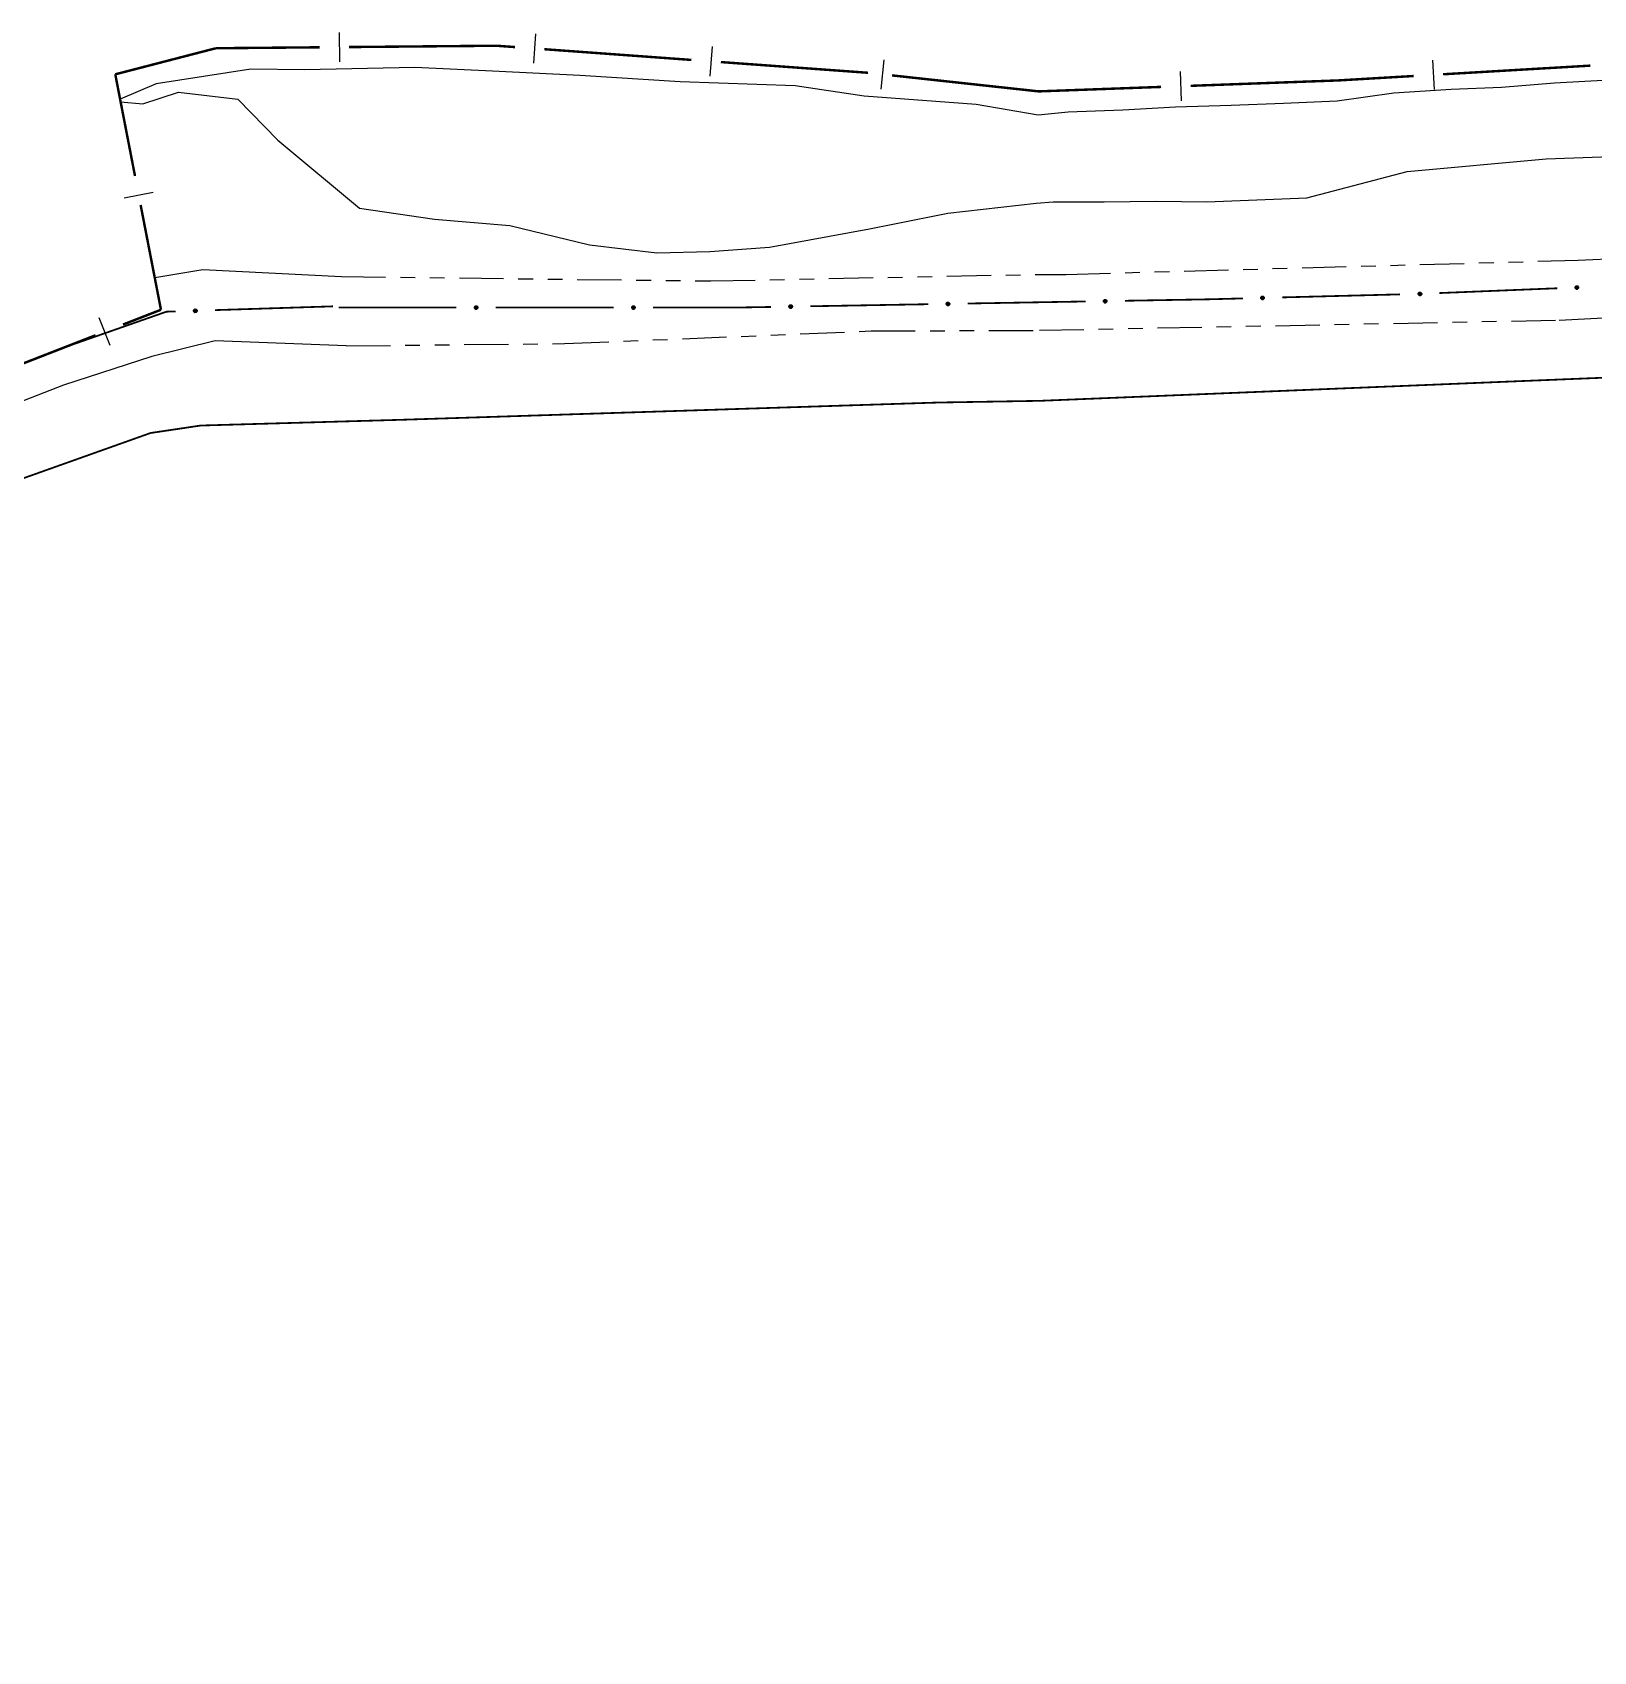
# Model space of a CAD drawing. Extents: x 212200 to 214553, y 4880545 to 4882659.
# Drawn here: x 212517.2 to 212676, y 4881876.5 to 4882041.1 of the extents above; entities that cross this region are included whole.
import ezdxf

# ---------------------------------------------------------------- set-up
doc = ezdxf.new("R2010")
doc.units = 0
doc.header["$LTSCALE"] = 1.5
doc.header["$MEASUREMENT"] = 0
for name, pattern in [('TRACO_00', [10, -10]), ('TRACO_12', [2.5, 2, -0.5]), ('TRACO_25', [8, 3, -1, 1, -1, 1, -1])]:
    doc.linetypes.add(name, pattern=pattern)
for name, color, linetype in [('HD-CURSO-PERENE', 170, 'CONTINUOUS'), ('HD-PRAIA', 251, 'CONTINUOUS'), ('LM-LIM-SETORES-BAIRROS', 250, 'CONTINUOUS'), ('RU-QUADRA', 210, 'CONTINUOUS'), ('SV-EIXO-ROD-ESTR', 7, 'CONTINUOUS'), ('SV-EST-M-N-PAV', 20, 'CONTINUOUS'), ('SV-EST-MUNIC-PAV', 20, 'CONTINUOUS')]:
    doc.layers.add(name, color=color, linetype=linetype)

msp = doc.modelspace()

# ---------------------------------------------------------------- linework, layer by layer
at = {"layer": 'HD-CURSO-PERENE', "linetype": 'Continuous'}
msp.add_polyline3d([(212677.61, 4882036.26, 2.200891), (212672.06, 4882035.97, 2.200891), (212666.66, 4882035.54, 2.200891), (212661.52, 4882035.33, 2.200891), (212655.7, 4882034.95, 2.200891), (212649.95, 4882034.15, 2.200891), (212644.48, 4882033.91, 2.200891), (212639.15, 4882033.69, 2.200891), (212633.48, 4882033.52, 2.200891), (212628.15, 4882033.21, 2.200891), (212622.56, 4882033.02, 2.200891), (212619.519602, 4882032.712411, 2.200891), (212613.220723, 4882033.788521, 2.207278), (212601.81512, 4882034.648169, 2.207278), (212594.814072, 4882035.707338, 2.207278), (212583.097865, 4882036.099251, 2.207278), (212572.887122, 4882036.731753, 2.207278), (212564.022297, 4882037.183646, 2.207278), (212556.105856, 4882037.563949, 2.207278), (212544.900229, 4882037.319476, 2.207278), (212539.426882, 4882037.39421, 2.207278), (212529.792703, 4882035.889414, 2.207278), (212526.136415, 4882034.353773, 2.207278)], dxfattribs=at)
at = {"layer": 'HD-PRAIA', "linetype": 'TRACO_00'}
for points in [[(212677.61, 4882036.26, 2.856629), (212672.06, 4882035.97, 2.856629), (212666.66, 4882035.54, 2.856629), (212661.52, 4882035.33, 2.856629), (212655.7, 4882034.95, 2.856629), (212649.95, 4882034.15, 2.856629), (212644.48, 4882033.91, 2.856629), (212639.15, 4882033.69, 2.856629), (212633.48, 4882033.52, 2.856629), (212628.15, 4882033.21, 2.856629), (212622.56, 4882033.02, 2.856629), (212619.519602, 4882032.712411, 2.856629), (212613.220723, 4882033.788521, 2.856629), (212601.81512, 4882034.648169, 2.856629), (212594.814072, 4882035.707338, 2.856629), (212583.097865, 4882036.099251, 2.856629), (212572.887122, 4882036.731753, 2.856629), (212564.022297, 4882037.183646, 2.856629), (212556.105856, 4882037.563949, 2.856629), (212544.900229, 4882037.319476, 2.856629), (212539.426882, 4882037.39421, 2.856629), (212529.792703, 4882035.889414, 2.856629), (212526.136415, 4882034.353773, 2.856629)], [(212526.190718, 4882034.073992, 2.207278), (212528.45541, 4882033.858307, 2.207278), (212532.073419, 4882035.037762, 2.207278), (212538.107888, 4882034.35048, 2.904961), (212542.188492, 4882030.184111, 3.029548), (212550.481916, 4882023.272797, 4.051156), (212558.106514, 4882022.14944, 4.225577), (212565.791843, 4882021.499512, 4.424915), (212573.896939, 4882019.515542, 4.699005), (212580.743983, 4882018.702957, 4.723923), (212586.111254, 4882018.848018, 4.74884), (212592.203831, 4882019.283203, 4.74884), (212602.358126, 4882021.169, 4.74884), (212610.336501, 4882022.764675, 4.74884), (212619.309135, 4882023.774474, 4.74884), (212621.056258, 4882023.913904, 2.907071), (212626.246064, 4882023.913873, 2.907071), (212631.535858, 4882023.96384, 2.896982), (212636.675673, 4882023.913812, 2.866718), (212646.845229, 4882024.313737, 2.866718), (212657.064427, 4882026.993577, 2.866718), (212671.200064, 4882028.256624, 2.866718), (212681.502303, 4882028.652864, 2.876806)]]:
    msp.add_polyline3d(points, dxfattribs=at)
at = {"layer": 'LM-LIM-SETORES-BAIRROS'}
for points in [[(212548.423815, 4882041.133034), (212548.450364, 4882038.133152)], [(212568.407111, 4882040.989635), (212568.189318, 4882037.997551)], [(212586.359614, 4882039.682881), (212586.141822, 4882036.690797)], [(212603.831633, 4882038.357282), (212603.506634, 4882035.374938)], [(212659.63128, 4882038.312407), (212659.806999, 4882035.317557)], [(212633.977825, 4882037.160394), (212634.087441, 4882034.162397)], [(212529.508891, 4882024.850612), (212526.56385, 4882024.279004)], [(212525.115731, 4882009.297282), (212524.026432, 4882012.092533)]]:
    msp.add_lwpolyline(points, dxfattribs=at)
at = {"layer": 'LM-LIM-SETORES-BAIRROS', "const_width": 0.25}
for points in [[(212535.882298, 4882039.521995), (212526.202329, 4882037.012373)], [(212536.437559, 4882039.526897), (212535.882298, 4882039.521995)], [(212546.437168, 4882039.615394), (212536.437559, 4882039.526897)], [(212564.436463, 4882039.774686), (212549.43705, 4882039.641942)], [(212565.30613, 4882039.711385), (212564.436463, 4882039.774686)], [(212566.303492, 4882039.638788), (212565.30613, 4882039.711385)], [(212584.255996, 4882038.332034), (212569.295576, 4882039.420995)], [(212602.2085, 4882037.02528), (212587.24808, 4882038.114242)], [(212675.69167, 4882037.752147), (212660.717423, 4882036.873555)], [(212526.202329, 4882037.012373), (212525.648283, 4882036.868732)], [(212525.74994, 4882036.344971), (212525.648283, 4882036.868732)], [(212527.655299, 4882026.528169), (212525.74994, 4882036.344971)], [(212619.574968, 4882035.132781), (212604.663248, 4882036.757776)], [(212632.033968, 4882035.588318), (212620.041982, 4882035.149853)], [(212650.021949, 4882036.246016), (212635.031965, 4882035.697935)], [(212650.734591, 4882036.287827), (212650.021949, 4882036.246016)], [(212657.722573, 4882036.697837), (212650.734591, 4882036.287827)], [(212620.041982, 4882035.149853), (212619.574968, 4882035.132781)], [(212530.29543, 4882012.925664), (212528.226906, 4882023.583128)], [(212526.434582, 4882011.421107), (212530.161584, 4882012.873505)], [(212530.161584, 4882012.873505), (212530.29543, 4882012.925664)], [(212509.663076, 4882004.885315), (212523.639331, 4882010.331808)]]:
    msp.add_lwpolyline(points, dxfattribs=at)
at = {"layer": 'RU-QUADRA', "linetype": 'TRACO_12', "const_width": 0.18, "flags": 128}
msp.add_lwpolyline([(212489.164757, 4881986.135193), (212488.948578, 4881959.321952), (212489.167826, 4881927.808187), (212488.891121, 4881882.507408), (212432.397403, 4881793.455384), (212417.882575, 4881763.02328), (212416.805336, 4881738.65747), (212433.900467, 4881700.932708), (212505.018292, 4881730.37495), (212566.987452, 4881758.776146), (212621.178855, 4881783.091815), (212637.742347, 4881789.662463), (212676.918309, 4881806.061625), (212691.15408, 4881829.640669), (212710.048323, 4881861.859366), (212715.983597, 4881890.598269), (212724.564962, 4881935.044364), (212740.185858, 4882008.603401), (212619.712691, 4882003.6638), (212609.333983, 4882003.4891), (212554.743794, 4882001.734165), (212534.330392, 4882001.149715), (212529.23816, 4882000.391092)], close=True, dxfattribs=at)
at = {"layer": 'SV-EIXO-ROD-ESTR'}
for points in [[(212642.199458, 4882014.235355), (212642.232631, 4882014.271293), (212642.268492, 4882014.295396), (212642.304187, 4882014.306891), (212642.338378, 4882014.308824), (212642.373581, 4882014.306861), (212642.408635, 4882014.297052), (212642.445131, 4882014.277547), (212642.481415, 4882014.244522), (212642.503692, 4882014.206164), (212642.516833, 4882014.171772), (212642.520902, 4882014.136235), (212642.518422, 4882014.10207), (212642.507029, 4882014.065994), (212642.486902, 4882014.029202), (212642.452811, 4882013.993521), (212642.417492, 4882013.970132), (212642.382674, 4882013.95992), (212642.346922, 4882013.956057), (212642.311007, 4882013.958491), (212642.276652, 4882013.968318), (212642.239645, 4882013.98865), (212642.204874, 4882014.022764), (212642.181144, 4882014.057724), (212642.170446, 4882014.092389), (212642.167435, 4882014.127673), (212642.168974, 4882014.163005), (212642.177367, 4882014.198653), (212642.199458, 4882014.235355)], [(212658.217018, 4882014.646561), (212658.249653, 4882014.682988), (212658.285151, 4882014.707622), (212658.320671, 4882014.719646), (212658.35483, 4882014.722087), (212658.390058, 4882014.720648), (212658.425255, 4882014.711362), (212658.462036, 4882014.692402), (212658.498807, 4882014.65992), (212658.521653, 4882014.621898), (212658.535304, 4882014.587705), (212658.539901, 4882014.552232), (212658.53793, 4882014.518034), (212658.527074, 4882014.481792), (212658.507496, 4882014.444706), (212658.47394, 4882014.408521), (212658.438973, 4882014.38461), (212658.404311, 4882014.373881), (212658.36862, 4882014.369486), (212658.332673, 4882014.371386), (212658.298176, 4882014.380701), (212658.260871, 4882014.40048), (212658.225595, 4882014.434074), (212658.201348, 4882014.468676), (212658.190136, 4882014.503179), (212658.1866, 4882014.538414), (212658.187614, 4882014.573765), (212658.195476, 4882014.609534), (212658.217018, 4882014.646561)], [(212674.179345, 4882015.296191), (212674.211981, 4882015.332618), (212674.247478, 4882015.357252), (212674.282999, 4882015.369276), (212674.317158, 4882015.371718), (212674.352386, 4882015.370279), (212674.387582, 4882015.360992), (212674.424364, 4882015.342032), (212674.461135, 4882015.309551), (212674.48398, 4882015.271528), (212674.497632, 4882015.237335), (212674.502228, 4882015.201863), (212674.500257, 4882015.167664), (212674.489402, 4882015.131423), (212674.469824, 4882015.094336), (212674.436267, 4882015.058152), (212674.401301, 4882015.03424), (212674.366638, 4882015.023512), (212674.330947, 4882015.019117), (212674.295, 4882015.021016), (212674.260503, 4882015.030331), (212674.223198, 4882015.050111), (212674.187923, 4882015.083704), (212674.163676, 4882015.118307), (212674.152463, 4882015.152809), (212674.148928, 4882015.188045), (212674.149941, 4882015.223395), (212674.157803, 4882015.259164), (212674.179345, 4882015.296191)], [(212533.643755, 4882012.929153), (212533.676706, 4882012.965295), (212533.712416, 4882012.98962), (212533.74804, 4882013.001335), (212533.782219, 4882013.003479), (212533.817432, 4882013.001735), (212533.852547, 4882012.992143), (212533.889163, 4882012.972864), (212533.92565, 4882012.940064), (212533.948164, 4882012.901845), (212533.961518, 4882012.867534), (212533.965806, 4882012.832023), (212533.963538, 4882012.797843), (212533.952369, 4882012.761698), (212533.932469, 4882012.724782), (212533.8986, 4882012.688891), (212533.863427, 4882012.665284), (212533.828673, 4882012.654857), (212533.792945, 4882012.650772), (212533.757016, 4882012.652984), (212533.722601, 4882012.662598), (212533.685469, 4882012.682701), (212533.650487, 4882012.716599), (212533.626541, 4882012.751411), (212533.615629, 4882012.78601), (212533.612399, 4882012.821275), (212533.61372, 4882012.856615), (212533.621892, 4882012.892315), (212533.643755, 4882012.929153)], [(212562.211408, 4882013.259173), (212562.245496, 4882013.294245), (212562.281964, 4882013.317418), (212562.317943, 4882013.32799), (212562.352173, 4882013.329043), (212562.387313, 4882013.326175), (212562.422104, 4882013.315468), (212562.458086, 4882013.29503), (212562.493508, 4882013.261083), (212562.514791, 4882013.222164), (212562.527043, 4882013.187445), (212562.530196, 4882013.151815), (212562.526838, 4882013.117725), (212562.514521, 4882013.081954), (212562.493453, 4882013.045693), (212562.458456, 4882013.0109), (212562.422547, 4882012.988428), (212562.387478, 4882012.979115), (212562.351638, 4882012.976173), (212562.315798, 4882012.97953), (212562.281707, 4882012.990238), (212562.245236, 4882013.011515), (212562.211353, 4882013.046513), (212562.188531, 4882013.082071), (212562.178728, 4882013.117), (212562.176626, 4882013.15235), (212562.179073, 4882013.18763), (212562.188381, 4882013.223051), (212562.211408, 4882013.259173)], [(212578.211408, 4882013.260298), (212578.245496, 4882013.29537), (212578.281964, 4882013.318543), (212578.317943, 4882013.329116), (212578.352173, 4882013.330168), (212578.387313, 4882013.3273), (212578.422104, 4882013.316593), (212578.458086, 4882013.296155), (212578.493508, 4882013.262208), (212578.514791, 4882013.223289), (212578.527043, 4882013.18857), (212578.530196, 4882013.15294), (212578.526838, 4882013.11885), (212578.514521, 4882013.083079), (212578.493453, 4882013.046818), (212578.458456, 4882013.012025), (212578.422547, 4882012.989553), (212578.387478, 4882012.98024), (212578.351638, 4882012.977298), (212578.315798, 4882012.980655), (212578.281707, 4882012.991363), (212578.245235, 4882013.01264), (212578.211353, 4882013.047638), (212578.188531, 4882013.083196), (212578.178728, 4882013.118126), (212578.176626, 4882013.153476), (212578.179073, 4882013.188756), (212578.188381, 4882013.224176), (212578.211408, 4882013.260298)], [(212594.208662, 4882013.352733), (212594.242136, 4882013.388392), (212594.278196, 4882013.412194), (212594.313986, 4882013.42339), (212594.348193, 4882013.425037), (212594.383377, 4882013.42278), (212594.418349, 4882013.412679), (212594.45468, 4882013.392869), (212594.490687, 4882013.359542), (212594.512642, 4882013.320999), (212594.525496, 4882013.286498), (212594.529267, 4882013.250928), (212594.526502, 4882013.216785), (212594.514807, 4882013.180806), (212594.494373, 4882013.144184), (212594.459985, 4882013.108789), (212594.424472, 4882013.085696), (212594.38957, 4882013.075776), (212594.353787, 4882013.072211), (212594.317893, 4882013.074945), (212594.283622, 4882013.085059), (212594.246786, 4882013.1057), (212594.212301, 4882013.140104), (212594.188864, 4882013.17526), (212594.178457, 4882013.210014), (212594.175741, 4882013.245322), (212594.177575, 4882013.28064), (212594.186266, 4882013.316217), (212594.208662, 4882013.352733)], [(212610.206229, 4882013.631762), (212610.239702, 4882013.667421), (212610.275763, 4882013.691224), (212610.311553, 4882013.702419), (212610.345759, 4882013.704066), (212610.380944, 4882013.70181), (212610.415916, 4882013.691708), (212610.452247, 4882013.671898), (212610.488253, 4882013.638571), (212610.510209, 4882013.600028), (212610.523062, 4882013.565527), (212610.526833, 4882013.529958), (212610.524068, 4882013.495814), (212610.512374, 4882013.459835), (212610.49194, 4882013.423213), (212610.457552, 4882013.387818), (212610.422039, 4882013.364725), (212610.387137, 4882013.354805), (212610.351353, 4882013.35124), (212610.31546, 4882013.353975), (212610.281189, 4882013.364088), (212610.244353, 4882013.384729), (212610.209868, 4882013.419133), (212610.186431, 4882013.45429), (212610.176024, 4882013.489043), (212610.173307, 4882013.524351), (212610.175142, 4882013.559669), (212610.183833, 4882013.595246), (212610.206229, 4882013.631762)], [(212626.203796, 4882013.910791), (212626.237269, 4882013.94645), (212626.27333, 4882013.970253), (212626.30912, 4882013.981449), (212626.343326, 4882013.983095), (212626.378511, 4882013.980839), (212626.413482, 4882013.970737), (212626.449813, 4882013.950928), (212626.48582, 4882013.917601), (212626.507776, 4882013.879058), (212626.520629, 4882013.844556), (212626.5244, 4882013.808987), (212626.521635, 4882013.774843), (212626.509941, 4882013.738864), (212626.489506, 4882013.702242), (212626.455118, 4882013.666847), (212626.419606, 4882013.643754), (212626.384703, 4882013.633834), (212626.34892, 4882013.630269), (212626.313027, 4882013.633004), (212626.278755, 4882013.643118), (212626.24192, 4882013.663758), (212626.207435, 4882013.698162), (212626.183998, 4882013.733319), (212626.17359, 4882013.768073), (212626.170874, 4882013.803381), (212626.172709, 4882013.838698), (212626.181399, 4882013.874275), (212626.203796, 4882013.910791)]]:
    msp.add_lwpolyline(points, close=True, dxfattribs=at)
for points in [[(212642.199458, 4882014.235355), (212642.445131, 4882014.277547)], [(212642.218323, 4882014.254196), (212642.419501, 4882014.286688)], [(212642.232631, 4882014.271293), (212642.408635, 4882014.297052)], [(212642.253014, 4882014.285121), (212642.382284, 4882014.300742)], [(212642.268492, 4882014.295396), (212642.373581, 4882014.306861)], [(212658.1866, 4882014.538414), (212658.535304, 4882014.587705)], [(212658.187614, 4882014.573765), (212658.521653, 4882014.621898)], [(212658.190136, 4882014.503179), (212658.539901, 4882014.552232)], [(212658.190847, 4882014.557338), (212658.523435, 4882014.606381)], [(212658.190981, 4882014.520471), (212658.535952, 4882014.567286)], [(212658.195476, 4882014.609534), (212658.498807, 4882014.65992)], [(212658.196276, 4882014.5917), (212658.505632, 4882014.641163)], [(212658.199241, 4882014.4853), (212658.53592, 4882014.534509)], [(212658.201348, 4882014.468676), (212658.53793, 4882014.518034)], [(212658.20716, 4882014.626285), (212658.476977, 4882014.674138)], [(212658.215681, 4882014.450462), (212658.527819, 4882014.498673)], [(212658.217018, 4882014.646561), (212658.462036, 4882014.692402)], [(212658.225595, 4882014.434074), (212658.527074, 4882014.481792)], [(212658.235601, 4882014.66568), (212658.436273, 4882014.70116)], [(212658.247007, 4882014.418962), (212658.514264, 4882014.462614)], [(212658.249653, 4882014.682988), (212658.425255, 4882014.711362)], [(212658.260871, 4882014.40048), (212658.507496, 4882014.444706)], [(212658.269828, 4882014.697118), (212658.398851, 4882014.71466)], [(212658.284929, 4882014.393192), (212658.482985, 4882014.425834)], [(212658.285151, 4882014.707622), (212658.390058, 4882014.720648)], [(212658.298176, 4882014.380701), (212658.47394, 4882014.408521)], [(212658.319735, 4882014.376855), (212658.450066, 4882014.395816)], [(212658.332673, 4882014.371386), (212658.438973, 4882014.38461)], [(212674.148928, 4882015.188045), (212674.497632, 4882015.237335)], [(212674.149941, 4882015.223395), (212674.48398, 4882015.271528)], [(212674.152463, 4882015.152809), (212674.502228, 4882015.201863)], [(212674.153174, 4882015.206969), (212674.485763, 4882015.256011)], [(212674.153309, 4882015.170101), (212674.498279, 4882015.216917)], [(212674.157803, 4882015.259164), (212674.461135, 4882015.309551)], [(212674.158604, 4882015.241331), (212674.467959, 4882015.290794)], [(212674.161568, 4882015.134931), (212674.498247, 4882015.18414)], [(212674.163676, 4882015.118307), (212674.500257, 4882015.167664)], [(212674.169487, 4882015.275915), (212674.439304, 4882015.323769)], [(212674.178008, 4882015.100093), (212674.490146, 4882015.148303)], [(212674.179345, 4882015.296191), (212674.424364, 4882015.342032)], [(212674.187923, 4882015.083704), (212674.489402, 4882015.131423)], [(212674.197928, 4882015.315311), (212674.398601, 4882015.350791)], [(212674.209335, 4882015.068592), (212674.476592, 4882015.112244)], [(212674.211981, 4882015.332618), (212674.387582, 4882015.360992)], [(212674.223198, 4882015.050111), (212674.469824, 4882015.094336)], [(212674.232156, 4882015.346748), (212674.361179, 4882015.36429)], [(212674.247256, 4882015.042822), (212674.445313, 4882015.075465)], [(212674.247478, 4882015.357252), (212674.352386, 4882015.370279)], [(212674.260503, 4882015.030331), (212674.436267, 4882015.058152)], [(212674.282062, 4882015.026485), (212674.412393, 4882015.045446)], [(212674.295, 4882015.021016), (212674.401301, 4882015.03424)], [(212533.612399, 4882012.821275), (212533.961518, 4882012.867534)], [(212533.61372, 4882012.856615), (212533.948164, 4882012.901845)], [(212533.615629, 4882012.78601), (212533.965806, 4882012.832023)], [(212533.616625, 4882012.803294), (212533.961988, 4882012.847111)], [(212533.61681, 4882012.840161), (212533.949812, 4882012.886313)], [(212533.621892, 4882012.892315), (212533.92565, 4882012.940064)], [(212533.622538, 4882012.874475), (212533.932312, 4882012.921248)], [(212533.624578, 4882012.768053), (212533.961672, 4882012.814336)], [(212533.626541, 4882012.751411), (212533.963538, 4882012.797843)], [(212533.633721, 4882012.908963), (212533.903944, 4882012.954471)], [(212533.640715, 4882012.733073), (212533.95326, 4882012.778571)], [(212533.643755, 4882012.929153), (212533.889163, 4882012.972864)], [(212533.650487, 4882012.716599), (212533.952369, 4882012.761698)], [(212533.662504, 4882012.94811), (212533.863477, 4882012.981846)], [(212533.671767, 4882012.701302), (212533.939393, 4882012.742631)], [(212533.676706, 4882012.965295), (212533.852547, 4882012.992143)], [(212533.685469, 4882012.682701), (212533.932469, 4882012.724782)], [(212533.697003, 4882012.979249), (212533.826173, 4882012.99567)], [(212533.709463, 4882012.675204), (212533.907796, 4882012.706124)], [(212533.712416, 4882012.98962), (212533.817432, 4882013.001735)], [(212533.722601, 4882012.662598), (212533.8986, 4882012.688891)], [(212533.744126, 4882012.658565), (212533.874616, 4882012.676393)], [(212533.757016, 4882012.652984), (212533.863427, 4882012.665284)], [(212562.176626, 4882013.15235), (212562.527043, 4882013.187445)], [(212562.178728, 4882013.117), (212562.530196, 4882013.151815)], [(212562.179073, 4882013.18763), (212562.514791, 4882013.222164)], [(212562.180275, 4882013.134244), (212562.526861, 4882013.167017)], [(212562.181637, 4882013.171086), (212562.515942, 4882013.206587)], [(212562.1871, 4882013.098767), (212562.525499, 4882013.134268)], [(212562.188381, 4882013.223051), (212562.493508, 4882013.261083)], [(212562.188457, 4882013.2052), (212562.499565, 4882013.242064)], [(212562.188531, 4882013.082071), (212562.526838, 4882013.117725)], [(212562.200735, 4882013.239314), (212562.472273, 4882013.276175)], [(212562.202112, 4882013.06329), (212562.51595, 4882013.09879)], [(212562.211353, 4882013.046513), (212562.514521, 4882013.081954)], [(212562.211408, 4882013.259173), (212562.458086, 4882013.29503)], [(212562.230752, 4882013.277522), (212562.432699, 4882013.304827)], [(212562.232134, 4882013.030544), (212562.500943, 4882013.063311)], [(212562.245236, 4882013.011515), (212562.493453, 4882013.045693)], [(212562.245496, 4882013.294245), (212562.422104, 4882013.315468)], [(212562.266228, 4882013.307544), (212562.395856, 4882013.319834)], [(212562.268978, 4882013.003256), (212562.468197, 4882013.027832)], [(212562.281707, 4882012.990238), (212562.458456, 4882013.0109)], [(212562.281964, 4882013.317418), (212562.387313, 4882013.326175)], [(212562.303092, 4882012.98552), (212562.434085, 4882012.999174)], [(212562.315798, 4882012.97953), (212562.422547, 4882012.988428)], [(212578.176626, 4882013.153476), (212578.527043, 4882013.18857)], [(212578.178728, 4882013.118126), (212578.530196, 4882013.15294)], [(212578.179073, 4882013.188756), (212578.514791, 4882013.223289)], [(212578.180275, 4882013.135369), (212578.526861, 4882013.168142)], [(212578.181637, 4882013.172212), (212578.515942, 4882013.207713)], [(212578.1871, 4882013.099892), (212578.525499, 4882013.135394)], [(212578.188381, 4882013.224176), (212578.493508, 4882013.262208)], [(212578.188457, 4882013.206325), (212578.499565, 4882013.243189)], [(212578.188531, 4882013.083196), (212578.526838, 4882013.11885)], [(212578.200735, 4882013.240439), (212578.472273, 4882013.2773)], [(212578.202112, 4882013.064416), (212578.51595, 4882013.099915)], [(212578.211353, 4882013.047638), (212578.514521, 4882013.083079)], [(212578.211408, 4882013.260298), (212578.458086, 4882013.296155)], [(212578.230752, 4882013.278648), (212578.432699, 4882013.305952)], [(212578.232134, 4882013.031669), (212578.500943, 4882013.064437)], [(212578.245235, 4882013.01264), (212578.493453, 4882013.046818)], [(212578.245496, 4882013.29537), (212578.422104, 4882013.316593)], [(212578.266228, 4882013.30867), (212578.395856, 4882013.32096)], [(212578.268978, 4882013.004381), (212578.468196, 4882013.028957)], [(212578.281707, 4882012.991363), (212578.458456, 4882013.012025)], [(212578.281964, 4882013.318543), (212578.387313, 4882013.3273)], [(212578.303092, 4882012.986645), (212578.434085, 4882013.000299)], [(212578.315798, 4882012.980655), (212578.422547, 4882012.989553)], [(212594.175741, 4882013.245322), (212594.525496, 4882013.286498)], [(212594.177575, 4882013.28064), (212594.512642, 4882013.320999)], [(212594.178457, 4882013.210014), (212594.529267, 4882013.250928)], [(212594.179704, 4882013.227282), (212594.525669, 4882013.26607)], [(212594.180426, 4882013.264142), (212594.514064, 4882013.305445)], [(212594.186266, 4882013.316217), (212594.490687, 4882013.359542)], [(212594.186652, 4882013.298369), (212594.497074, 4882013.340631)], [(212594.187144, 4882013.191929), (212594.524875, 4882013.233303)], [(212594.188864, 4882013.17526), (212594.526502, 4882013.216785)], [(212594.198336, 4882013.332691), (212594.469192, 4882013.374263)], [(212594.20277, 4882013.156718), (212594.515944, 4882013.197664)], [(212594.208662, 4882013.352733), (212594.45468, 4882013.392869)], [(212594.212301, 4882013.140104), (212594.514807, 4882013.180806)], [(212594.227685, 4882013.371416), (212594.429127, 4882013.402224)], [(212594.233356, 4882013.124498), (212594.501555, 4882013.16193)], [(212594.242136, 4882013.388392), (212594.418349, 4882013.412679)], [(212594.246786, 4882013.1057), (212594.494373, 4882013.144184)], [(212594.262633, 4882013.402049), (212594.392029, 4882013.416589)], [(212594.270669, 4882013.097855), (212594.46943, 4882013.125887)], [(212594.278196, 4882013.412194), (212594.383377, 4882013.42278)], [(212594.283622, 4882013.085059), (212594.459985, 4882013.108789)], [(212594.305086, 4882013.080713), (212594.435822, 4882013.096641)], [(212594.317893, 4882013.074945), (212594.424472, 4882013.085696)], [(212610.173307, 4882013.524351), (212610.523062, 4882013.565527)], [(212610.175142, 4882013.559669), (212610.510209, 4882013.600028)], [(212610.176024, 4882013.489043), (212610.526833, 4882013.529958)], [(212610.177271, 4882013.506311), (212610.523235, 4882013.545099)], [(212610.177992, 4882013.543172), (212610.511631, 4882013.584474)], [(212610.183833, 4882013.595246), (212610.488253, 4882013.638571)], [(212610.184219, 4882013.577398), (212610.49464, 4882013.619661)], [(212610.184711, 4882013.470958), (212610.522442, 4882013.512332)], [(212610.186431, 4882013.45429), (212610.524068, 4882013.495814)], [(212610.195903, 4882013.611721), (212610.466759, 4882013.653292)], [(212610.200337, 4882013.435748), (212610.513511, 4882013.476693)], [(212610.206229, 4882013.631762), (212610.452247, 4882013.671898)], [(212610.209868, 4882013.419133), (212610.512374, 4882013.459835)], [(212610.225252, 4882013.650445), (212610.426694, 4882013.681253)], [(212610.230923, 4882013.403528), (212610.499122, 4882013.440959)], [(212610.239702, 4882013.667421), (212610.415916, 4882013.691708)], [(212610.244353, 4882013.384729), (212610.49194, 4882013.423213)], [(212610.2602, 4882013.681078), (212610.389596, 4882013.695618)], [(212610.268235, 4882013.376884), (212610.466997, 4882013.404916)], [(212610.275763, 4882013.691224), (212610.380944, 4882013.70181)], [(212610.281189, 4882013.364088), (212610.457552, 4882013.387818)], [(212610.302653, 4882013.359743), (212610.433389, 4882013.37567)], [(212610.31546, 4882013.353975), (212610.422039, 4882013.364725)], [(212626.170874, 4882013.803381), (212626.520629, 4882013.844556)], [(212626.172709, 4882013.838698), (212626.507776, 4882013.879058)], [(212626.17359, 4882013.768073), (212626.5244, 4882013.808987)], [(212626.174837, 4882013.785341), (212626.520802, 4882013.824128)], [(212626.175559, 4882013.822201), (212626.509198, 4882013.863503)], [(212626.181399, 4882013.874275), (212626.48582, 4882013.917601)], [(212626.181786, 4882013.856428), (212626.492207, 4882013.89869)], [(212626.182278, 4882013.749987), (212626.520009, 4882013.791361)], [(212626.183998, 4882013.733319), (212626.521635, 4882013.774843)], [(212626.19347, 4882013.89075), (212626.464326, 4882013.932322)], [(212626.197904, 4882013.714777), (212626.511077, 4882013.755722)], [(212626.203796, 4882013.910791), (212626.449813, 4882013.950928)], [(212626.207435, 4882013.698162), (212626.509941, 4882013.738864)], [(212626.222818, 4882013.929474), (212626.424261, 4882013.960282)], [(212626.22849, 4882013.682557), (212626.496689, 4882013.719988)], [(212626.237269, 4882013.94645), (212626.413482, 4882013.970737)], [(212626.24192, 4882013.663758), (212626.489506, 4882013.702242)], [(212626.257767, 4882013.960108), (212626.387163, 4882013.974647)], [(212626.265802, 4882013.655913), (212626.464564, 4882013.683945)], [(212626.27333, 4882013.970253), (212626.378511, 4882013.980839)], [(212626.278755, 4882013.643118), (212626.455118, 4882013.666847)], [(212626.300219, 4882013.638772), (212626.430956, 4882013.6547)], [(212626.313027, 4882013.633004), (212626.419606, 4882013.643754)], [(212642.167435, 4882014.127673), (212642.516833, 4882014.171772)], [(212642.168974, 4882014.163005), (212642.503692, 4882014.206164)], [(212642.170446, 4882014.092389), (212642.520902, 4882014.136235)], [(212642.171549, 4882014.109667), (212642.517177, 4882014.151346)], [(212642.171962, 4882014.146532), (212642.505244, 4882014.190622)], [(212642.177367, 4882014.198653), (212642.481415, 4882014.244522)], [(212642.177903, 4882014.18081), (212642.48796, 4882014.225666)], [(212642.179284, 4882014.074377), (212642.516658, 4882014.118573)], [(212642.181144, 4882014.057724), (212642.518422, 4882014.10207)], [(212642.189299, 4882014.215228), (212642.459798, 4882014.259063)], [(212642.195204, 4882014.039299), (212642.508025, 4882014.082861)], [(212642.204874, 4882014.022764), (212642.507029, 4882014.065994)], [(212642.226059, 4882014.007335), (212642.493935, 4882014.047008)], [(212642.239645, 4882013.98865), (212642.486902, 4882014.029202)], [(212642.263593, 4882013.981004), (212642.462113, 4882014.010697)], [(212642.276652, 4882013.968318), (212642.452811, 4882013.993521)], [(212642.298152, 4882013.964152), (212642.42875, 4882013.981172)], [(212642.311007, 4882013.958491), (212642.417492, 4882013.970132)]]:
    msp.add_lwpolyline(points, dxfattribs=at)
at = {"layer": 'SV-EIXO-ROD-ESTR', "const_width": 0.18}
for points in [[(212644.345264, 4882014.180614), (212656.341271, 4882014.490191)], [(212660.338963, 4882014.622747), (212672.329037, 4882015.110716)], [(212520.413553, 4882009.074734), (212530.795994, 4882012.708589)], [(212530.795994, 4882012.708589), (212530.856681, 4882012.729829)], [(212530.856681, 4882012.729829), (212531.791906, 4882012.759756)], [(212535.78986, 4882012.887691), (212547.78372, 4882013.271497)], [(212548.355096, 4882013.148118), (212560.355096, 4882013.148962)], [(212564.355096, 4882013.149243), (212576.355096, 4882013.150087)], [(212580.355096, 4882013.150368), (212588.355096, 4882013.150931)], [(212588.355096, 4882013.150931), (212588.789682, 4882013.148118)], [(212588.789682, 4882013.148118), (212592.354545, 4882013.210296)], [(212596.353937, 4882013.280053), (212608.352112, 4882013.489325)], [(212612.351503, 4882013.559083), (212624.349679, 4882013.768354)], [(212628.34907, 4882013.838112), (212636.347854, 4882013.977626)], [(212636.347854, 4882013.977626), (212636.753467, 4882013.984695)], [(212636.753467, 4882013.984695), (212640.346596, 4882014.077422)]]:
    msp.add_lwpolyline(points, dxfattribs=at)
at = {"layer": 'SV-EST-M-N-PAV', "linetype": 'TRACO_25'}
for points in [[(212548.648696, 4882016.292345, 5.29702), (212586.239198, 4882015.860648, 5.222268), (212619.627209, 4882016.524169, 4.599336), (212622.377367, 4882016.524169, 4.20846), (212674.45519, 4882017.963808, 4.14793), (212739.252296, 4882020.943314, 4.248813), (212753.152266, 4882021.274335, 4.248813)], [(212549.139294, 4882009.258943, 5.645862), (212571.344421, 4882009.477695, 5.222268), (212602.523867, 4882010.766457, 5.222268), (212619.665024, 4882010.83484, 4.599336), (212672.536217, 4882011.874044, 3.966341), (212740.303144, 4882015.283517, 4.490932), (212745.642265, 4882015.507192, 3.936076)]]:
    msp.add_polyline3d(points, dxfattribs=at)
at = {"layer": 'SV-EST-MUNIC-PAV', "linetype": 'Continuous'}
for points in [[(212529.661549, 4882016.191552, 5.795365), (212534.539937, 4882017.013666, 5.795365), (212548.648696, 4882016.292345, 5.29702)], [(212549.139294, 4882009.258943, 5.57111), (212535.800612, 4882009.762796, 5.820283), (212529.36424, 4882008.160146, 6.019621), (212520.373017, 4882005.241253, 6.318628), (212485.77349, 4881991.777507, 6.318628)]]:
    msp.add_polyline3d(points, dxfattribs=at)

doc.saveas('drawing.dxf')
